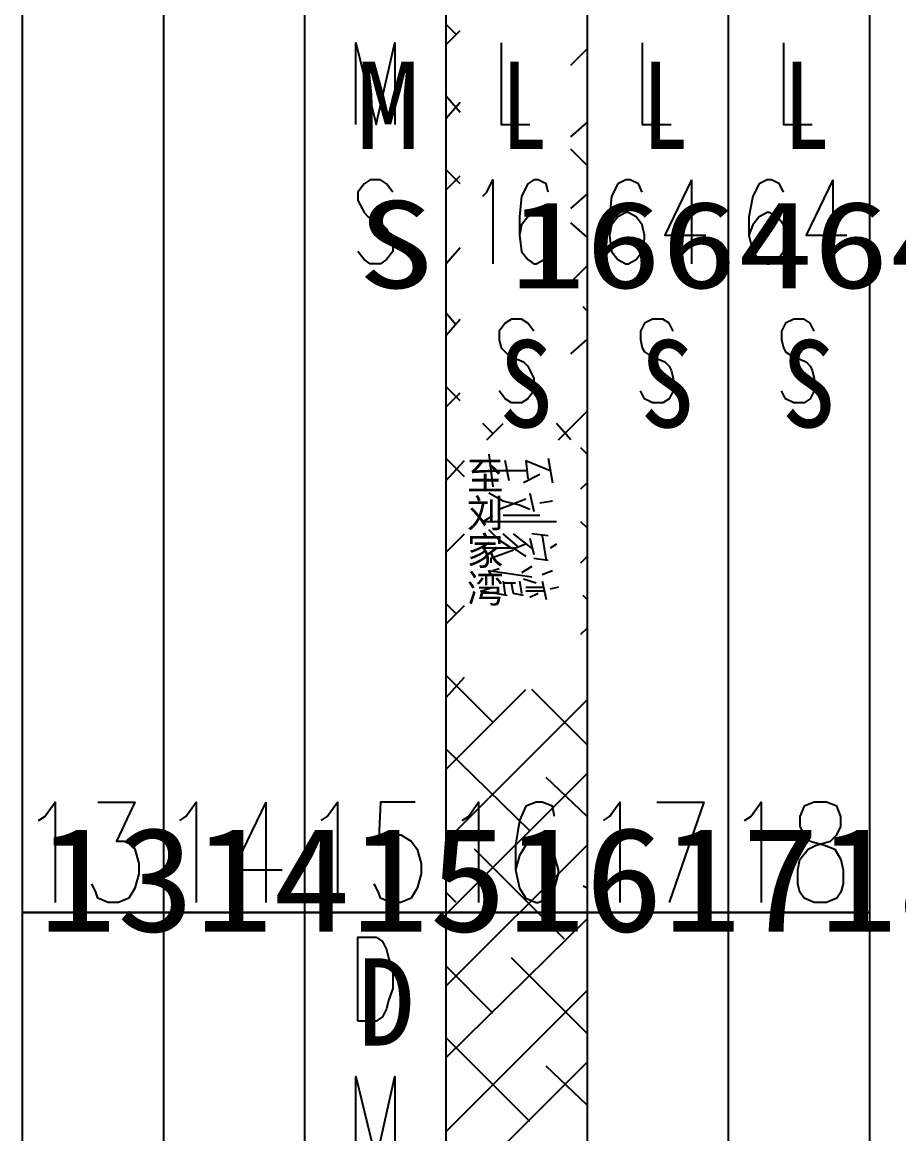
# Model space of a CAD drawing. Header units: metres. Extents: x 17 to 1264, y 17 to 859.
# Drawn here: x 138.5 to 200.2, y 516.5 to 594.7 of the extents above; entities that cross this region are included whole.
import ezdxf

# ---------------------------------------------------------------- set-up
doc = ezdxf.new("R2010")
doc.units = ezdxf.units.M
for name, color, linetype in [('LINES', 7, 'Continuous'), ('POLYLINES', 4, 'Continuous'), ('RECTS', 7, 'Continuous'), ('TEXTS', 3, 'Continuous')]:
    doc.layers.add(name, color=color, linetype=linetype)

msp = doc.modelspace()

# ---------------------------------------------------------------- linework, layer by layer
at = {"layer": 'LINES'}
for p, q in [((169.05, 593.86), (168.33, 594.58)), ((168.33, 593.14), (169.34, 594.14)), ((177.11, 591.7), (178.27, 592.85)), ((169.34, 588.38), (168.33, 589.54)), ((168.33, 587.95), (169.34, 589.1)), ((177.11, 586.66), (178.27, 587.66)), ((178.27, 584.64), (177.11, 585.79)), ((169.34, 583.34), (168.33, 584.35)), ((168.33, 582.91), (169.34, 583.92)), ((185.61, 583.63), (185.61, 577.73)), ((195.55, 583.63), (195.55, 577.73)), ((177.11, 581.62), (178.27, 582.62)), ((178.27, 579.6), (177.11, 580.61)), ((168.33, 577.73), (169.34, 578.88)), ((177.11, 576.43), (178.27, 577.58)), ((169.05, 573.41), (168.33, 574.27)), ((178.27, 574.42), (177.98, 574.7)), ((168.33, 572.69), (169.34, 573.84)), ((177.11, 571.39), (178.27, 572.4)), ((169.34, 568.08), (168.33, 569.09)), ((168.33, 567.65), (169.34, 568.66)), ((176.25, 565.34), (178.27, 567.36)), ((171.64, 565.78), (170.92, 566.5)), ((171.21, 565.34), (172.36, 566.5)), ((177.11, 565.34), (176.11, 566.5)), ((178.27, 564.34), (177.83, 564.77)), ((169.63, 562.75), (168.33, 564.05)), ((168.33, 562.46), (169.63, 563.9)), ((171.35, 564.34), (171.64, 562.03)), ((172.79, 562.46), (172.51, 563.9)), ((173.95, 563.9), (174.09, 562.61)), ((173.95, 563.9), (175.67, 563.18)), ((175.53, 564.05), (175.82, 562.32)), ((171.64, 563.18), (174.09, 563.18)), ((174.95, 562.9), (173.8, 562.32)), ((177.83, 561.89), (178.27, 562.32)), ((172.36, 561.02), (171.35, 561.6)), ((174.23, 561.6), (174.52, 560.3)), ((173.95, 561.17), (172.07, 560.45)), ((175.82, 561.02), (174.95, 560.88)), ((174.95, 560.02), (172.36, 560.02)), ((178.27, 559.15), (177.83, 559.58)), ((168.33, 557.42), (169.63, 558.72)), ((173.37, 557.86), (172.36, 558.72)), ((174.38, 557.71), (173.08, 558.72)), ((174.23, 558.43), (174.52, 557.28)), ((175.53, 558.58), (174.38, 558.72)), ((175.1, 558.58), (175.39, 556.85)), ((173.08, 557.71), (173.95, 557.14)), ((173.95, 558), (173.23, 557.71)), ((176.11, 558), (175.67, 557.71)), ((175.53, 556.85), (174.52, 556.99)), ((177.83, 556.7), (178.27, 557.14)), ((171.5, 556.13), (174.38, 555.7)), ((172.07, 556.27), (171.64, 556.13)), ((174.38, 556.42), (173.66, 555.98)), ((175.82, 556.13), (175.1, 555.84)), ((172.36, 555.41), (172.51, 554.4)), ((173.23, 555.26), (172.36, 555.26)), ((173.08, 554.54), (172.94, 555.26)), ((173.51, 555.41), (173.66, 554.54)), ((174.67, 555.26), (173.8, 555.55)), ((175.1, 555.41), (175.39, 554.11)), ((173.8, 554.4), (173.08, 554.54)), ((173.95, 554.98), (175.24, 554.98)), ((175.24, 554.69), (173.95, 554.69)), ((174.81, 554.54), (174.23, 554.26)), ((176.25, 554.98), (175.67, 554.83)), ((169.05, 553.1), (168.33, 553.82)), ((168.33, 552.38), (169.63, 553.68)), ((178.27, 554.11), (177.98, 554.4)), ((177.83, 551.66), (178.27, 552.1)), ((171.64, 545.47), (168.33, 548.78)), ((168.33, 547.2), (169.63, 548.64)), ((168.33, 542.16), (173.95, 547.78)), ((178.27, 543.89), (174.38, 547.78)), ((168.33, 537.12), (178.27, 547.06)), ((174.23, 537.84), (168.33, 543.6)), ((168.33, 531.94), (178.27, 541.87)), ((178.27, 538.85), (175.39, 541.58)), ((155.66, 539.86), (155.66, 532.8)), ((168.33, 526.9), (178.27, 536.83)), ((176.68, 530.21), (170.35, 536.54)), ((169.05, 532.8), (168.33, 533.52)), ((178.27, 533.81), (177.98, 533.95)), ((168.33, 521.86), (178.27, 531.65)), ((178.27, 523.58), (172.94, 528.91)), ((171.64, 525.02), (168.33, 528.34)), ((168.33, 516.67), (178.27, 526.61)), ((174.23, 517.39), (168.33, 523.3)), ((168.33, 511.63), (178.27, 521.57)), ((178.27, 518.54), (175.39, 521.28))]:
    msp.add_line(p, q, dxfattribs=at)
at = {"layer": 'POLYLINES'}
for points in [[(138.52, 740.45), (138.52, 596.88), (138.52, 143.57)], [(161.99, 587.52), (161.99, 593.28), (163.43, 587.52), (164.73, 593.28), (164.73, 587.52)], [(172.22, 593.28), (172.22, 587.52), (174.23, 587.52)], [(182.15, 593.28), (182.15, 587.52), (184.17, 587.52)], [(192.09, 593.28), (192.09, 587.52), (194.11, 587.52)], [(164.59, 582.77), (164.15, 583.34), (163.72, 583.63), (163, 583.63), (162.57, 583.34), (162.14, 582.77), (162.14, 582.19), (162.43, 581.62), (162.57, 581.33), (162.86, 581.04), (163.87, 580.46), (164.15, 580.18), (164.3, 579.89), (164.59, 579.46), (164.59, 578.59), (164.15, 578.02), (163.72, 577.73), (163, 577.73), (162.57, 578.02), (162.14, 578.59)], [(170.92, 582.48), (171.21, 582.77), (171.64, 583.63), (171.64, 577.73)], [(175.53, 582.77), (175.39, 583.34), (174.81, 583.63), (174.52, 583.63), (174.09, 583.34), (173.66, 582.48), (173.51, 581.04), (173.51, 579.74), (173.66, 578.59), (174.09, 578.02), (174.52, 577.73), (174.67, 577.73), (175.24, 578.02), (175.53, 578.59), (175.67, 579.46), (175.67, 579.74), (175.53, 580.46), (175.24, 581.04), (174.67, 581.33), (174.52, 581.33), (174.09, 581.04), (173.66, 580.46), (173.51, 579.74)], [(182.15, 582.77), (181.87, 583.34), (181.29, 583.63), (181, 583.63), (180.43, 583.34), (179.99, 582.48), (179.85, 581.04), (179.85, 579.74), (179.99, 578.59), (180.43, 578.02), (181, 577.73), (181.15, 577.73), (181.72, 578.02), (182.15, 578.59), (182.3, 579.46), (182.3, 579.74), (182.15, 580.46), (181.72, 581.04), (181.15, 581.33), (181, 581.33), (180.43, 581.04), (179.99, 580.46), (179.85, 579.74)], [(185.61, 583.63), (183.74, 579.74), (186.62, 579.74)], [(192.09, 582.77), (191.8, 583.34), (191.23, 583.63), (190.94, 583.63), (190.36, 583.34), (189.93, 582.48), (189.64, 581.04), (189.64, 579.74), (189.93, 578.59), (190.36, 578.02), (190.94, 577.73), (191.08, 577.73), (191.66, 578.02), (192.09, 578.59), (192.23, 579.46), (192.23, 579.74), (192.09, 580.46), (191.66, 581.04), (191.08, 581.33), (190.94, 581.33), (190.36, 581.04), (189.93, 580.46), (189.64, 579.74)], [(195.55, 583.63), (193.67, 579.74), (196.55, 579.74)], [(174.52, 572.98), (174.09, 573.55), (173.66, 573.84), (172.94, 573.84), (172.51, 573.55), (172.07, 572.98), (172.07, 572.4), (172.22, 571.82), (172.51, 571.54), (172.79, 571.25), (173.8, 570.82), (174.09, 570.53), (174.23, 570.24), (174.52, 569.66), (174.52, 568.8), (174.09, 568.22), (173.66, 567.94), (172.94, 567.94), (172.51, 568.22), (172.07, 568.8)], [(184.31, 572.98), (184.03, 573.55), (183.59, 573.84), (182.87, 573.84), (182.3, 573.55), (182.01, 572.98), (182.01, 572.4), (182.15, 571.82), (182.3, 571.54), (182.73, 571.25), (183.74, 570.82), (184.03, 570.53), (184.17, 570.24), (184.31, 569.66), (184.31, 568.8), (184.03, 568.22), (183.59, 567.94), (182.87, 567.94), (182.3, 568.22), (182.01, 568.8)], [(194.25, 572.98), (193.96, 573.55), (193.53, 573.84), (192.81, 573.84), (192.23, 573.55), (191.95, 572.98), (191.95, 572.4), (192.09, 571.82), (192.23, 571.54), (192.67, 571.25), (193.67, 570.82), (193.96, 570.53), (194.11, 570.24), (194.25, 569.66), (194.25, 568.8), (193.96, 568.22), (193.53, 567.94), (192.81, 567.94), (192.23, 568.22), (191.95, 568.8)], [(174.23, 560.45), (173.51, 560.74), (172.36, 561.02)], [(176.11, 559.58), (170.92, 559.58), (171.64, 560.02)], [(172.94, 557.71), (172.07, 558.29), (171.35, 559.01)], [(173.23, 557.71), (172.07, 557.71), (170.92, 557.71), (171.35, 558.14)], [(173.08, 557.57), (171.5, 556.99), (171.5, 556.7)], [(172.65, 554.4), (170.78, 554.69), (171.64, 554.98)], [(139.67, 538.56), (140.11, 538.85), (140.83, 539.86), (140.83, 532.8)], [(143.85, 539.86), (146.44, 539.86), (145.15, 537.12), (145.72, 537.12), (146.3, 536.83), (146.44, 536.54), (146.73, 535.54), (146.73, 534.82), (146.44, 533.81), (146.01, 533.09), (145.29, 532.8), (144.57, 532.8), (143.85, 533.09), (143.71, 533.52), (143.42, 534.1)], [(149.61, 538.56), (150.04, 538.85), (150.76, 539.86), (150.76, 532.8)], [(155.66, 539.86), (153.35, 535.1), (156.81, 535.1)], [(159.55, 538.56), (159.98, 538.85), (160.7, 539.86), (160.7, 532.8)], [(166.17, 539.86), (163.72, 539.86), (163.58, 536.83), (163.72, 537.12), (164.44, 537.55), (165.16, 537.55), (165.88, 537.12), (166.31, 536.54), (166.6, 535.54), (166.6, 534.82), (166.31, 533.81), (165.88, 533.09), (165.16, 532.8), (164.44, 532.8), (163.72, 533.09), (163.58, 533.52), (163.29, 534.1)], [(169.48, 538.56), (169.91, 538.85), (170.63, 539.86), (170.63, 532.8)], [(175.96, 538.85), (175.82, 539.57), (175.1, 539.86), (174.67, 539.86), (173.95, 539.57), (173.51, 538.56), (173.23, 536.83), (173.23, 535.1), (173.51, 533.81), (173.95, 533.09), (174.67, 532.8), (174.81, 532.8), (175.53, 533.09), (175.96, 533.81), (176.25, 534.82), (176.25, 535.1), (175.96, 536.11), (175.53, 536.83), (174.81, 537.12), (174.67, 537.12), (173.95, 536.83), (173.51, 536.11), (173.23, 535.1)], [(179.42, 538.56), (179.85, 538.85), (180.57, 539.86), (180.57, 532.8)], [(183.16, 539.86), (186.47, 539.86), (184.03, 532.8)], [(189.35, 538.56), (189.79, 538.85), (190.51, 539.86), (190.51, 532.8)], [(194.25, 539.86), (193.53, 539.57), (193.24, 538.85), (193.24, 538.13), (193.53, 537.55), (193.96, 537.12), (194.97, 536.83), (195.69, 536.54), (196.12, 535.82), (196.27, 535.1), (196.27, 534.1), (196.12, 533.52), (195.83, 533.09), (195.11, 532.8), (194.25, 532.8), (193.53, 533.09), (193.24, 533.52), (193.1, 534.1), (193.1, 535.1), (193.24, 535.82), (193.82, 536.54), (194.39, 536.83), (195.4, 537.12), (195.83, 537.55), (196.12, 538.13), (196.12, 538.85), (195.83, 539.57), (195.11, 539.86), (194.25, 539.86)], [(162.14, 524.45), (162.14, 530.35), (163.43, 530.35), (163.87, 530.06), (164.15, 529.49), (164.3, 528.91), (164.59, 528.05), (164.59, 526.75), (164.3, 525.89), (164.15, 525.31), (163.87, 524.74), (163.43, 524.45), (162.14, 524.45)], [(161.99, 514.66), (161.99, 520.56), (163.43, 514.66), (164.73, 520.56), (164.73, 514.66)]]:
    msp.add_lwpolyline(points, dxfattribs=at)
at = {"layer": 'RECTS'}
for points in [[(138.52, 604.8), (148.46, 604.8), (148.46, 532.08), (138.52, 532.08)], [(148.46, 604.8), (158.39, 604.8), (158.39, 532.08), (148.46, 532.08)], [(158.39, 604.8), (168.33, 604.8), (168.33, 532.08), (158.39, 532.08)], [(168.33, 604.8), (178.27, 604.8), (178.27, 532.08), (168.33, 532.08)], [(168.33, 604.8), (178.27, 604.8), (178.27, 532.08), (168.33, 532.08)], [(178.27, 604.8), (188.2, 604.8), (188.2, 532.08), (178.27, 532.08)], [(188.2, 604.8), (198.14, 604.8), (198.14, 532.08), (188.2, 532.08)], [(138.52, 532.08), (148.46, 532.08), (148.46, 459.22), (138.52, 459.22)], [(148.46, 532.08), (158.39, 532.08), (158.39, 459.22), (148.46, 459.22)], [(158.39, 532.08), (168.33, 532.08), (168.33, 459.22), (158.39, 459.22)], [(168.33, 532.08), (178.27, 532.08), (178.27, 459.22), (168.33, 459.22)], [(178.27, 532.08), (188.2, 532.08), (188.2, 459.22), (178.27, 459.22)], [(188.2, 532.08), (198.14, 532.08), (198.14, 459.22), (188.2, 459.22)]]:
    msp.add_lwpolyline(points, dxfattribs=at)

# ---------------------------------------------------------------- texts
at = {"layer": 'TEXTS'}
for s, height, width, p in [('M', 6.14, 1.090764, (161.99, 585.8)), ('L', 6.14, 0.77242, (172.22, 585.8)), ('L', 6.14, 0.77242, (182.15, 585.8)), ('L', 6.14, 0.77242, (192.09, 585.8)), ('S 166464', 6.14, 1.278354, (162.14, 576.01)), ('S', 6.14, 0.908989, (172.07, 566.22)), ('S', 6.14, 0.908989, (182.01, 566.22)), ('S', 6.14, 0.908989, (191.95, 566.22)), ('131415161718', 7.37, 1.095697, (139.67, 530.74)), ('D', 6.14, 0.954205, (162.14, 522.73))]:
    msp.add_text(s, height=height, dxfattribs=dict(at, width=width)).set_placement(p)
for s, p in [('至', (169.81, 561.83)), ('刘', (169.81, 559.19)), ('家', (169.81, 556.54)), ('湾', (169.81, 553.9))]:
    msp.add_text(s, height=1.98, dxfattribs=at).set_placement(p)

doc.saveas('drawing.dxf')
